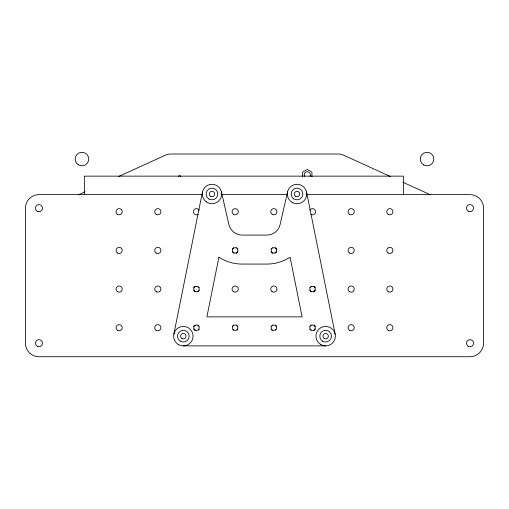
<?xml version="1.0" encoding="UTF-8"?>
<svg xmlns="http://www.w3.org/2000/svg" width="509" height="509" viewBox="0 0 509 509"><rect width="100%" height="100%" fill="white"/><g stroke="black" fill="none" stroke-linecap="round" stroke-linejoin="round"><path stroke-width="0.76" d="M173.823 334.241L202.436 192.084M287.566 191.842L280.103 224.545A13.533 13.533 0 0 1 266.907 235.069L242.093 235.069A13.533 13.533 0 0 1 228.897 224.545L221.434 191.842M178.284 176.368L179.607 175.605L180.93 176.368M78.507 194.845L85.016 191.874M118.724 176.483L165.279 155.232A13.533 13.533 0 0 1 170.903 154.004L338.097 154.004A13.533 13.533 0 0 1 343.721 155.232L390.276 176.483M202.207 194.61L38.983 194.61A13.533 13.533 0 0 0 25.45 208.143L25.45 343.2A13.533 13.533 0 0 0 38.983 356.733L470.017 356.733A13.533 13.533 0 0 0 483.55 343.2L483.55 208.143A13.533 13.533 0 0 0 470.017 194.61L306.793 194.61M222.013 194.61L286.987 194.61M183.348 345.878L325.652 345.878M402.784 182.19L430.493 194.845M306.564 192.084L335.176 334.241M403.376 194.33L403.376 176.139L84.354 176.139L84.354 194.33M311.934 176.738L311.934 172.144L307.296 169.465L302.651 172.144L302.651 176.738M304.579 176.305A3.092 3.092 0 0 1 307.296 171.73A3.092 3.092 0 0 1 310.006 176.305M309.758 210.3A3.092 3.092 0 0 1 314.015 209.021A3.092 3.092 0 0 1 315.147 213.328A3.092 3.092 0 0 1 310.814 214.308M198.186 214.308A3.092 3.092 0 0 1 193.853 213.328A3.092 3.092 0 0 1 194.985 209.021A3.092 3.092 0 0 1 199.242 210.3M276.584 251.815A3.092 3.092 0 0 1 274.975 253.266M272.697 253.266A3.092 3.092 0 0 1 271.087 251.815M271.087 248.971A3.092 3.092 0 0 1 271.246 248.697M272.143 247.8A3.092 3.092 0 0 1 272.417 247.641M275.254 247.641A3.092 3.092 0 0 1 276.584 248.971M237.913 251.815A3.092 3.092 0 0 1 236.303 253.266M234.025 253.266A3.092 3.092 0 0 1 232.416 251.815M232.416 248.971A3.092 3.092 0 0 1 233.746 247.641M236.583 247.641A3.092 3.092 0 0 1 236.857 247.8M237.754 248.697A3.092 3.092 0 0 1 237.913 248.971M315.383 290.2A3.092 3.092 0 0 1 313.646 291.937M311.368 291.937A3.092 3.092 0 0 1 309.758 290.48M309.758 287.642A3.092 3.092 0 0 1 309.917 287.369M310.814 286.472A3.092 3.092 0 0 1 311.082 286.312M313.926 286.312A3.092 3.092 0 0 1 315.383 287.922M199.242 290.48A3.092 3.092 0 0 1 197.632 291.937M195.354 291.937A3.092 3.092 0 0 1 193.617 290.2M193.617 287.922A3.092 3.092 0 0 1 195.074 286.312M197.918 286.312A3.092 3.092 0 0 1 198.186 286.472M199.083 287.369A3.092 3.092 0 0 1 199.242 287.642M315.383 328.871A3.092 3.092 0 0 1 313.646 330.608M310.554 330.131A3.092 3.092 0 0 1 309.758 329.151M309.758 326.307A3.092 3.092 0 0 1 309.917 326.04M310.814 325.143A3.092 3.092 0 0 1 311.082 324.984M313.926 324.984A3.092 3.092 0 0 1 315.383 326.593M276.234 329.679A3.092 3.092 0 0 1 275.783 330.131M271.882 330.131A3.092 3.092 0 0 1 271.087 329.151M271.087 326.307A3.092 3.092 0 0 1 271.246 326.04M272.143 325.143A3.092 3.092 0 0 1 272.417 324.984M275.254 324.984A3.092 3.092 0 0 1 276.584 326.307M237.913 329.151A3.092 3.092 0 0 1 237.118 330.131M233.217 330.131A3.092 3.092 0 0 1 232.766 329.679M232.416 326.307A3.092 3.092 0 0 1 233.746 324.984M236.583 324.984A3.092 3.092 0 0 1 236.857 325.143M237.754 326.04A3.092 3.092 0 0 1 237.913 326.307M199.242 329.151A3.092 3.092 0 0 1 198.446 330.131M195.354 330.608A3.092 3.092 0 0 1 193.617 328.871M193.617 326.593A3.092 3.092 0 0 1 195.074 324.984M197.918 324.984A3.092 3.092 0 0 1 198.186 325.143M199.083 326.04A3.092 3.092 0 0 1 199.242 326.307M218.915 257.204L206.902 316.872L302.098 316.872L290.085 257.204A42.54 42.54 0 0 1 266.907 264.069L242.093 264.069A42.54 42.54 0 0 1 218.915 257.204M78.571 164.897A6.77 6.77 0 0 0 88.725 159.037A6.77 6.77 0 0 0 78.571 153.171A6.77 6.77 0 0 0 78.571 164.897M423.66 164.897A6.77 6.77 0 0 0 433.814 159.037A6.77 6.77 0 0 0 423.66 153.171A6.77 6.77 0 0 0 423.66 164.897M468.248 211.21A3.538 3.538 0 0 0 473.555 208.143A3.538 3.538 0 0 0 468.248 205.082A3.538 3.538 0 0 0 468.248 211.21M468.248 346.26A3.538 3.538 0 0 0 473.555 343.2A3.538 3.538 0 0 0 468.248 340.133A3.538 3.538 0 0 0 468.248 346.26M37.214 211.21A3.538 3.538 0 0 0 42.521 208.143A3.538 3.538 0 0 0 37.214 205.082A3.538 3.538 0 0 0 37.214 211.21M37.214 346.26A3.538 3.538 0 0 0 42.521 343.2A3.538 3.538 0 0 0 37.214 340.133A3.538 3.538 0 0 0 37.214 346.26M388.297 330.411A3.092 3.092 0 0 0 392.935 327.732A3.092 3.092 0 0 0 388.297 325.054A3.092 3.092 0 0 0 388.297 330.411M388.297 291.74A3.092 3.092 0 0 0 392.935 289.061A3.092 3.092 0 0 0 388.297 286.382A3.092 3.092 0 0 0 388.297 291.74M388.062 252.922A3.092 3.092 0 0 0 392.923 250.67A3.092 3.092 0 0 0 388.545 247.584A3.092 3.092 0 0 0 388.062 252.922M388.062 214.251A3.092 3.092 0 0 0 392.923 211.998A3.092 3.092 0 0 0 388.545 208.913A3.092 3.092 0 0 0 388.062 214.251M117.611 330.411A3.092 3.092 0 0 0 122.249 327.732A3.092 3.092 0 0 0 117.611 325.054A3.092 3.092 0 0 0 117.611 330.411M117.611 291.74A3.092 3.092 0 0 0 122.249 289.061A3.092 3.092 0 0 0 117.611 286.382A3.092 3.092 0 0 0 117.611 291.74M117.375 252.922A3.092 3.092 0 0 0 122.236 250.67A3.092 3.092 0 0 0 117.859 247.584A3.092 3.092 0 0 0 117.375 252.922M117.611 214.404A3.092 3.092 0 0 0 122.249 211.719A3.092 3.092 0 0 0 117.611 209.04A3.092 3.092 0 0 0 117.611 214.404M349.39 214.251A3.092 3.092 0 0 0 354.258 211.998A3.092 3.092 0 0 0 349.874 208.913A3.092 3.092 0 0 0 349.39 214.251M272.29 214.404A3.092 3.092 0 0 0 276.928 211.719A3.092 3.092 0 0 0 272.29 209.04A3.092 3.092 0 0 0 272.29 214.404M233.618 214.404A3.092 3.092 0 0 0 238.257 211.719A3.092 3.092 0 0 0 233.618 209.04A3.092 3.092 0 0 0 233.618 214.404M156.282 214.404A3.092 3.092 0 0 0 160.92 211.719A3.092 3.092 0 0 0 156.282 209.04A3.092 3.092 0 0 0 156.282 214.404M349.39 252.922A3.092 3.092 0 0 0 354.258 250.67A3.092 3.092 0 0 0 349.874 247.584A3.092 3.092 0 0 0 349.39 252.922M156.282 253.068A3.092 3.092 0 0 0 160.92 250.39A3.092 3.092 0 0 0 156.282 247.711A3.092 3.092 0 0 0 156.282 253.068M349.626 291.74A3.092 3.092 0 0 0 354.27 289.061A3.092 3.092 0 0 0 349.626 286.382A3.092 3.092 0 0 0 349.626 291.74M272.054 291.593A3.092 3.092 0 0 0 276.915 289.341A3.092 3.092 0 0 0 272.538 286.255A3.092 3.092 0 0 0 272.054 291.593M233.618 291.74A3.092 3.092 0 0 0 238.257 289.061A3.092 3.092 0 0 0 233.618 286.382A3.092 3.092 0 0 0 233.618 291.74M156.282 291.74A3.092 3.092 0 0 0 160.92 289.061A3.092 3.092 0 0 0 156.282 286.382A3.092 3.092 0 0 0 156.282 291.74M349.626 330.411A3.092 3.092 0 0 0 354.27 327.732A3.092 3.092 0 0 0 349.626 325.054A3.092 3.092 0 0 0 349.626 330.411M156.047 330.258A3.092 3.092 0 0 0 160.908 328.006A3.092 3.092 0 0 0 156.524 324.927A3.092 3.092 0 0 0 156.047 330.258M180.421 341.227A5.847 5.847 0 0 0 189.195 336.163A5.847 5.847 0 0 0 180.421 331.098A5.847 5.847 0 0 0 180.421 341.227M178.487 344.574A9.716 9.716 0 0 0 193.064 336.163A9.716 9.716 0 0 0 178.487 327.745A9.716 9.716 0 0 0 178.487 344.574M181.993 338.504A2.704 2.704 0 0 0 186.052 336.163A2.704 2.704 0 0 0 181.993 333.815A2.704 2.704 0 0 0 181.993 338.504M322.725 341.227A5.847 5.847 0 0 0 331.499 336.163A5.847 5.847 0 0 0 322.725 331.098A5.847 5.847 0 0 0 322.725 341.227M320.797 344.574A9.716 9.716 0 0 0 335.367 336.163A9.716 9.716 0 0 0 320.797 327.745A9.716 9.716 0 0 0 320.797 344.574M324.297 338.504A2.704 2.704 0 0 0 328.356 336.163A2.704 2.704 0 0 0 324.297 333.815A2.704 2.704 0 0 0 324.297 338.504M209.04 199.064A5.847 5.847 0 0 0 217.814 193.999A5.847 5.847 0 0 0 209.04 188.934A5.847 5.847 0 0 0 209.04 199.064M206.368 201.946A9.716 9.716 0 0 0 221.638 194.871A9.716 9.716 0 0 0 207.882 185.187A9.716 9.716 0 0 0 206.368 201.946M210.611 196.347A2.704 2.704 0 0 0 214.671 193.999A2.704 2.704 0 0 0 210.611 191.658A2.704 2.704 0 0 0 210.611 196.347M293.668 198.784A5.847 5.847 0 0 0 302.861 194.527A5.847 5.847 0 0 0 294.577 188.693A5.847 5.847 0 0 0 293.668 198.784M292.179 202.417A9.716 9.716 0 0 0 306.755 193.999A9.716 9.716 0 0 0 292.179 185.588A9.716 9.716 0 0 0 292.179 202.417M295.684 196.347A2.704 2.704 0 0 0 299.744 193.999A2.704 2.704 0 0 0 295.684 191.658A2.704 2.704 0 0 0 295.684 196.347M311.152 330.074A2.704 2.704 0 0 0 315.211 327.732A2.704 2.704 0 0 0 311.152 325.385A2.704 2.704 0 0 0 311.152 330.074M272.48 330.074A2.704 2.704 0 0 0 276.54 327.732A2.704 2.704 0 0 0 272.48 325.385A2.704 2.704 0 0 0 272.48 330.074M310.948 291.275A2.704 2.704 0 0 0 315.198 289.303A2.704 2.704 0 0 0 311.368 286.605A2.704 2.704 0 0 0 310.948 291.275M272.48 252.738A2.704 2.704 0 0 0 276.54 250.39A2.704 2.704 0 0 0 272.48 248.048A2.704 2.704 0 0 0 272.48 252.738M233.809 252.738A2.704 2.704 0 0 0 237.875 250.39A2.704 2.704 0 0 0 233.809 248.048A2.704 2.704 0 0 0 233.809 252.738M233.809 330.074A2.704 2.704 0 0 0 237.875 327.732A2.704 2.704 0 0 0 233.809 325.385A2.704 2.704 0 0 0 233.809 330.074M195.144 330.074A2.704 2.704 0 0 0 199.204 327.732A2.704 2.704 0 0 0 195.144 325.385A2.704 2.704 0 0 0 195.144 330.074M194.934 291.275A2.704 2.704 0 0 0 199.191 289.303A2.704 2.704 0 0 0 195.361 286.605A2.704 2.704 0 0 0 194.934 291.275"/></g></svg>
